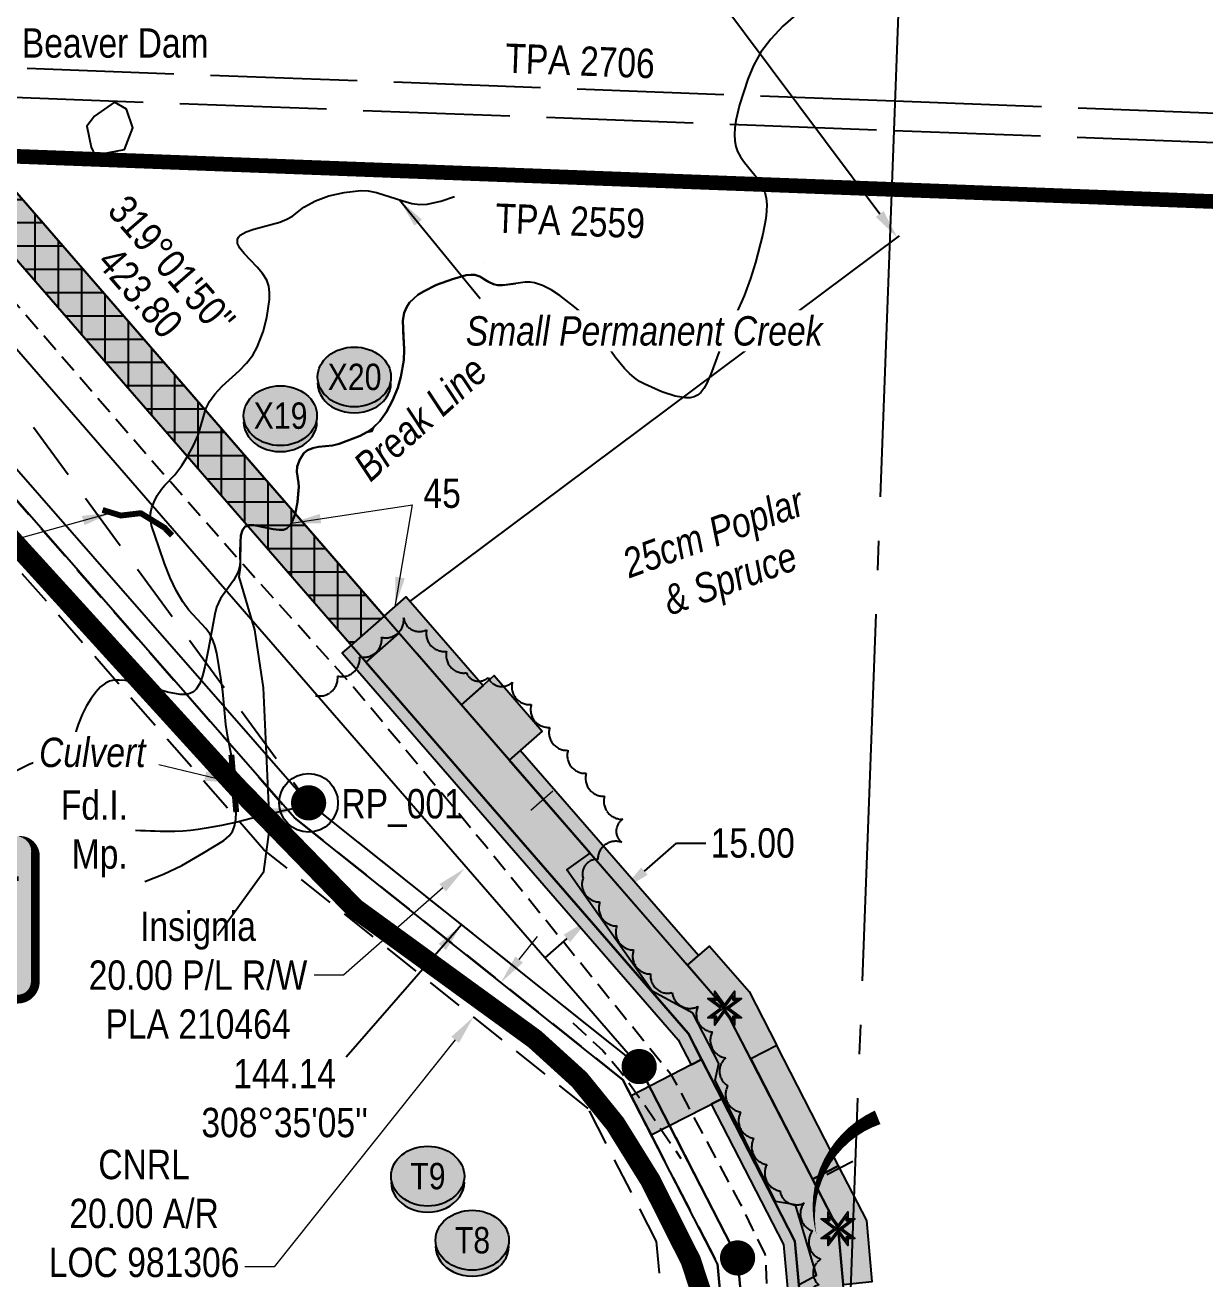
# Model space of a CAD drawing. Extents: x 333963 to 343562, y 6155611 to 6162191.
# Drawn here: x 334653.7 to 335055.8, y 6158577.8 to 6159005 of the extents above; entities that cross this region are included whole.
import ezdxf
from ezdxf.enums import TextEntityAlignment as Align

# ---------------------------------------------------------------- set-up
doc = ezdxf.new("R2010")
doc.units = 0
doc.header["$LTSCALE"] = 5
doc.header["$PDSIZE"] = 0.5
for name, pattern in [('0', [1, 1, 0]), ('CENTERLINEX3', [5, 2.5, -1, 0.5, -1]), ('foc-ACCESSROAD', [3.75, 2.5, -1.25]), ('foc-MONUMENT-BDYS', [6, 4, -2]), ('foc-QUARTERLINE', [33, 25, -3, 2, -3]), ('foc-TOPO', [1, 0.2, -0.8]), ('foc-UNSURVEYED', [12.5, 10, -2.5]), ('UG_PIPE', [1.875, 1.25, -0.625])]:
    doc.linetypes.add(name, pattern=pattern)
doc.layers.get('Defpoints').update_dxf_attribs({"color": 9})
for name, color, linetype in [('35', 37, 'Continuous'), ('AS-PIPE-UG', 44, 'UG_PIPE'), ('AS-ROADS', 254, 'Continuous'), ('C-AR', 13, 'foc-ACCESSROAD'), ('DETAIL-T', 7, 'Continuous'), ('F-RW', 190, 'Continuous'), ('Field_Culvert', 7, 'Continuous'), ('Field_Wetlands', 7, 'Continuous'), ('Field_Wildlife_Point', 7, 'Continuous'), ('L-BD', 7, 'Continuous'), ('L-BD1', 253, 'Continuous'), ('L-MON', 1, 'Continuous'), ('L-MON-PLAN', 7, 'foc-MONUMENT-BDYS'), ('L-MON-T', 1, 'Continuous'), ('L-QSEC', 8, 'foc-QUARTERLINE'), ('L-USEC', 7, 'foc-UNSURVEYED'), ('P-CROSSINGS', 250, 'Continuous'), ('P-PROPOSED', 10, 'Continuous'), ('P-PROPOSED-H', 21, 'Continuous'), ('P-TEMP-BLUE', 146, 'Continuous'), ('P-TEMP-BLUE-BORE-H', 131, 'Continuous'), ('P-TEMP-NO CUT-H', 104, 'Continuous'), ('P-TEMP-NO CUT-T', 143, 'Continuous'), ('P-TXT', 4, 'Continuous'), ('P-WORKAREA', 113, 'Continuous'), ('P-WORKAREA-H', 111, 'Continuous'), ('T-BUSH', 110, '0'), ('T-BUSH-T', 110, 'Continuous'), ('T-CREEK', 160, 'Continuous'), ('T-GENERAL', 48, 'foc-TOPO'), ('T-SLOPE', 48, 'Continuous'), ('T-WATER-T', 170, 'Continuous'), ('WETLAND', 143, 'Continuous')]:
    doc.layers.add(name, color=color, linetype=linetype)
for name, color, linetype, lineweight in [('AS-GENERAL', 48, 'Continuous', 18), ('C-AR-T', 13, 'Continuous', 9), ('F-RW-T', 190, 'Continuous', 9), ('T-TEXT', 48, 'Continuous', 18), ('T-TIE-T', 201, 'Continuous', 18)]:
    doc.layers.add(name, color=color, linetype=linetype, lineweight=lineweight)
doc.layers.add('AS-TRAPPER BOUNDARY', color=7, linetype='CENTERLINEX3', true_color=0xb85c00, transparency=0.6)
doc.layers.add('P-EXISTINGCUT', color=125, linetype='Continuous', plot=False)
doc.layers.add('P-TEMP-BLUE-H', color=7, linetype='Continuous', true_color=0x99e6ff)
doc.styles.add('80', font='ARIALN.TTF', dxfattribs={"height": 10})
doc.styles.add('80CG', font='ARIALN.TTF', dxfattribs={"height": 10})
doc.styles.add('80L', font='ARIALN.TTF', dxfattribs={"height": 10})
doc.styles.add('80LS', font='ARIALNI.TTF', dxfattribs={"height": 10})
doc.styles.add('BOLD', font='ARIALNB.TTF')
doc.styles.add('Crossing', font='ARIALN.TTF', dxfattribs={"height": 10})
doc.styles.add('foc-LtypeFont', font='ARIALN.TTF', dxfattribs={"height": 7.35})
doc.linetypes.add('foc-TOPO-flowdirection-NOLINE', pattern='A,0,[">",foc-LtypeFont,S=0.3,R=0,X=0,Y=-0.945],-20,[">",foc-LtypeFont,S=0.3,R=0,X=0,Y=-0.945],0', length=20)
doc.dimstyles.new('Compass 5 000', dxfattribs={"dimscale": 5, "dimtxt": 9, "dimasz": 2, "dimexe": 0.2, "dimexo": 0.0625, "dimgap": 0.5, "dimtad": 0, "dimtih": 1, "dimtoh": 1, "dimzin": 0, "dimdsep": 46, "dimtxsty": '80CG', "dimcen": 0.1, "dimse1": 1, "dimse2": 1, "dimclrd": 256, "dimclrt": 256, "dimaunit": 1, "dimadec": 4, "dimazin": 0, "dimtfac": 0.06, "dimtofl": 0, "dimtmove": 0, "dimatfit": 1, "dimfxl": 0.2, "dimtolj": 1, "dimtzin": 0, "dimlwd": -1, "dimarcsym": 0})

# ---------------------------------------------------------------- blocks, each defined once
blk = doc.blocks.new('fdia')
at = {"color": 255, "const_width": 1}
blk.add_lwpolyline([(-0.5, 0, 1), (0.5, 0, 1)], format="xyb", close=True, dxfattribs=at)
blk = doc.blocks.new('Fdiaa')
blk.add_blockref('fdia', (0, 0))
blk = doc.blocks.new('fdib')
at = {"color": 1, "const_width": 1.6}
blk.add_lwpolyline([(-0.4, 0, 1), (0.4, 0, 1)], format="xyb", close=True, dxfattribs=at)
at = {"color": 1}
blk.add_circle((0, 0), 0.8, dxfattribs=at)
blk = doc.blocks.new('Fdibb')
blk.add_blockref('fdib', (0, 0))
blk = doc.blocks.new('fdicc')
for name in ['Fdibb', 'Fdiaa']:
    blk.add_blockref(name, (0, 0))
blk = doc.blocks.new('FDI')
blk.add_blockref('fdicc', (0, 0))
blk = doc.blocks.new('*D50')
at = {"layer": 'Defpoints', "color": 0, "transparency": 16777216}
for p in [(334818.52, 6158730.84), (334827.14, 6158721.06), (334812.15, 6158707.86)]:
    blk.add_point(p, dxfattribs=at)
at = {"layer": 'F-RW-T', "transparency": 16777216}
for p, q in [((334826.03, 6158737.45), (334833.53, 6158744.06)), ((334796.03, 6158711.03), (334762.18, 6158681.21)), ((334762.18, 6158681.21), (334752.18, 6158681.21))]:
    blk.add_line(p, q, dxfattribs=at)
for points in [[(334824.93, 6158738.7), (334827.13, 6158736.2), (334818.52, 6158730.84)], [(334794.93, 6158712.28), (334797.13, 6158709.78), (334803.53, 6158717.64)]]:
    blk.add_solid(points, dxfattribs=at)
at = {"layer": 'F-RW-T', "transparency": 16777216, "insert": (334712.65, 6158681.21), "char_height": 10, "attachment_point": 5, "style": '80CG'}
blk.add_mtext('\\A1;Insignia\\P20.00 P/L R/W\\PPLA 210464', dxfattribs=at)
blk = doc.blocks.new('*D61')
at = {"layer": 'C-AR-T', "transparency": 16777216}
for p, q in [((334822.1, 6158686.58), (334828.34, 6158694.39)), ((334800.28, 6158659.22), (334738.59, 6158581.9)), ((334738.59, 6158581.9), (334728.59, 6158581.9))]:
    blk.add_line(p, q, dxfattribs=at)
for points in [[(334820.8, 6158687.62), (334823.41, 6158685.54), (334815.87, 6158678.76)], [(334798.97, 6158660.26), (334801.58, 6158658.18), (334806.51, 6158667.04)]]:
    blk.add_solid(points, dxfattribs=at)
at = {"layer": 'Defpoints', "color": 0, "transparency": 16777216}
for p in [(334815.87, 6158678.76), (334820.56, 6158675.01), (334811.21, 6158663.29)]:
    blk.add_point(p, dxfattribs=at)
at = {"layer": 'C-AR-T', "transparency": 16777216, "insert": (334694.28, 6158581.9), "char_height": 10, "attachment_point": 5, "style": '80CG'}
blk.add_mtext('\\A1;CNRL\\P20.00 A/R\\PLOC 981306\\P(Expired)\\P(As-Built)', dxfattribs=at)
blk = doc.blocks.new('*D86')
at = {"layer": 'Defpoints', "color": 0, "transparency": 16777216}
for p in [(334754.71, 6159195.47), (334568.61, 6159056.54), (334764.82, 6158793.71)]:
    blk.add_point(p, dxfattribs=at)
at = {"layer": 'P-TEMP-NO CUT-T', "color": 0, "lineweight": -2, "transparency": 16777216}
for p, q in [((334588.65, 6159071.5), (334755.51, 6159196.07)), ((334784.86, 6158808.66), (334951.73, 6158933.24))]:
    blk.add_line(p, q, dxfattribs=at)
at = {"layer": 'P-TEMP-NO CUT-T', "transparency": 16777216}
for p, q in [((334760.7, 6159187.46), (334803.42, 6159130.23)), ((334944.94, 6158940.65), (334871.31, 6159039.29))]:
    blk.add_line(p, q, dxfattribs=at)
for points in [[(334762.03, 6159188.45), (334759.36, 6159186.46), (334754.71, 6159195.47)], [(334946.28, 6158941.65), (334943.61, 6158939.65), (334950.93, 6158932.64)]]:
    blk.add_solid(points, dxfattribs=at)
at = {"layer": 'P-TEMP-NO CUT-T', "transparency": 16777216, "insert": (334837.36, 6159084.76), "char_height": 10, "attachment_point": 5, "rotation": 306.7422, "style": 'BOLD', "bg_fill": 3, "box_fill_scale": 1.1, "bg_fill_color": 256, "bg_fill_true_color": 13158600, "bg_fill_transparency": 0}
blk.add_mtext('\\A1;{\\H1.4x;NO CUT ZONE}', dxfattribs=at)
blk = doc.blocks.new('TEMP')
h = blk.add_hatch(color=255)
h.dxf.hatch_style = 1
h.paths.add_polyline_path([(0, 0.251), (-0.666, 1.152), (-0.666, 0.666), (-1.152, 0.666), (-0.251, 0), (-1.152, -0.666), (-0.666, -0.666), (-0.666, -1.152), (0, -0.251), (0.666, -1.152), (0.666, -0.666), (1.152, -0.666), (0.251, 0), (1.152, 0.666), (0.666, 0.666), (0.666, 1.152)])
h.paths.add_polyline_path([(0.566, 0.849), (0.566, 0.566), (0.849, 0.566), (0.083, 0), (0.849, -0.566), (0.566, -0.566), (0.566, -0.849), (0, -0.083), (-0.566, -0.849), (-0.566, -0.566), (-0.849, -0.566), (-0.083, 0), (-0.849, 0.566), (-0.566, 0.566), (-0.566, 0.849), (0, 0.083)], flags=16)
h = blk.add_hatch(color=1)
h.dxf.hatch_style = 1
h.paths.add_polyline_path([(0, 0.083), (-0.566, 0.849), (-0.566, 0.566), (-0.849, 0.566), (-0.083, 0), (-0.849, -0.566), (-0.566, -0.566), (-0.566, -0.849), (0, -0.083), (0.566, -0.849), (0.566, -0.566), (0.849, -0.566), (0.083, 0), (0.849, 0.566), (0.566, 0.566), (0.566, 0.849)])
at = {"color": 1}
for p, q in [((-0.083, 0), (0.083, 0)), ((0, 0.083), (0, -0.083))]:
    blk.add_line(p, q, dxfattribs=at)
at = {"color": 255, "flags": 128}
blk.add_lwpolyline([(-0.251, 0), (-1.152, 0.666), (-0.666, 0.666), (-0.666, 1.152), (0, 0.251), (0.666, 1.152), (0.666, 0.666), (1.152, 0.666), (0.251, 0), (1.152, -0.666), (0.666, -0.666), (0.666, -1.152), (0, -0.251), (-0.666, -1.152), (-0.666, -0.666), (-1.152, -0.666)], close=True, dxfattribs=at)
at = {"color": 1, "flags": 128}
blk.add_lwpolyline([(-0.083, 0), (-0.849, 0.566), (-0.566, 0.566), (-0.566, 0.849), (0, 0.083), (0.566, 0.849), (0.566, 0.566), (0.849, 0.566), (0.083, 0), (0.849, -0.566), (0.566, -0.566), (0.566, -0.849), (0, -0.083), (-0.566, -0.849), (-0.566, -0.566), (-0.849, -0.566)], close=True, dxfattribs=at)
blk = doc.blocks.new('xing2')
h = blk.add_hatch(color=50)
h.dxf.hatch_style = 1
edge = h.paths.add_edge_path()
edge.add_ellipse((0, 0), major_axis=(-12.5, 0), ratio=0.816297, start_angle=0, end_angle=360)
h = blk.add_hatch(color=250)
h.dxf.hatch_style = 1
edge = h.paths.add_edge_path()
edge.add_ellipse((0, -2.05), major_axis=(-12.5, 0), ratio=0.816297, start_angle=0, end_angle=180)
edge.add_line((12.5, -2.05), (12.5, 0))
edge.add_ellipse((0, 0), major_axis=(-12.5, 0), ratio=0.816297, start_angle=0, end_angle=180, ccw=False)
edge.add_line((-12.5, 0), (-12.5, -2.05))
at = {"color": 250}
blk.add_ellipse((0, 0), major_axis=(-12.5, 0), ratio=0.816297, dxfattribs=at)
blk.add_ellipse((0, -2.05), major_axis=(-12.5, 0), ratio=0.816297, start_param=0, end_param=3.141593, dxfattribs=at)
at = {"color": 250, "style": 'Crossing'}
blk.add_attdef('CROSSING', text='', height=9, dxfattribs=at).set_placement((0.09, 0.02), align=Align.MIDDLE_CENTER)
at = {"color": 250, "style": 'Crossing', "flags": 1}
for tag, p in [('OWNER', (0.09, -12.49)), ('DESCRIPTION', (0.09, -25.77)), ('LOCATION', (0.09, -39.3)), ('DWG_REF', (0.09, -52.84))]:
    blk.add_attdef(tag, text='', height=9, dxfattribs=at).set_placement(p, align=Align.MIDDLE_CENTER)
blk = doc.blocks.new('Well_proximity')
h = blk.add_hatch(color=191)
h.dxf.hatch_style = 1
edge = h.paths.add_edge_path()
edge.add_ellipse((0, 0), major_axis=(-12.5, 0), ratio=0.816297, start_angle=0, end_angle=360)
h = blk.add_hatch(color=250)
h.dxf.hatch_style = 1
edge = h.paths.add_edge_path()
edge.add_ellipse((0, -2.05), major_axis=(-12.5, 0), ratio=0.816297, start_angle=0, end_angle=180)
edge.add_line((12.5, -2.05), (12.5, 0))
edge.add_ellipse((0, 0), major_axis=(-12.5, 0), ratio=0.816297, start_angle=0, end_angle=180, ccw=False)
edge.add_line((-12.5, 0), (-12.5, -2.05))
at = {"color": 250}
blk.add_ellipse((0, 0), major_axis=(-12.5, 0), ratio=0.816297, dxfattribs=at)
blk.add_ellipse((0, -2.05), major_axis=(-12.5, 0), ratio=0.816297, start_param=0, end_param=3.141593, dxfattribs=at)
at = {"color": 250, "style": '80L'}
blk.add_attdef('CROSSING', text='', height=9, dxfattribs=at).set_placement((0.09, 0.02), align=Align.MIDDLE_CENTER)
blk = doc.blocks.new('*U90')
h = blk.add_hatch(color=254)
edge = h.paths.add_edge_path()
edge.add_line((-36.5, -28.5), (36.5, -28.5))
edge.add_arc((36.5, -22.5), 6, 270, 360)
edge.add_line((42.5, -22.5), (42.5, 21))
edge.add_arc((36.5, 21), 6, 0, 90)
edge.add_line((36.5, 27), (-36.5, 27))
edge.add_arc((-36.5, 21), 6, 90, 180)
edge.add_line((-42.5, 21), (-42.5, -22.5))
edge.add_arc((-36.5, -22.5), 6, 180, 270)
at = {"color": 1, "flags": 128}
blk.add_lwpolyline([(-36.5, -28.5, 3, 3, 0), (36.5, -28.5, 3, 3, 0.414214), (42.5, -22.5, 3, 3, 0), (42.5, 21, 3, 0, 0.414214), (36.5, 27, 0, 0, 0), (-36.5, 27, 0, 0, 0.414214), (-42.5, 21, 0, 0, 0), (-42.5, -22.5, 0, 3, 0.414214)], format="xyseb", close=True, dxfattribs=at)
blk.add_lwpolyline([(-42.19, -18.53, 0, 10, 0), (0, 0, 5, 5, 0)], format="xyseb", dxfattribs=at)
at = {"color": 1, "style": '80'}
blk.add_attdef('ENTER_TEXT_001', (-36.33, -5), '', height=10, dxfattribs=at)
blk = doc.blocks.new('*D96')
at = {"layer": 'Defpoints', "color": 0, "transparency": 16777216}
for p in [(334857.22, 6158710.18), (334860.33, 6158706.59), (334849, 6158696.75)]:
    blk.add_point(p, dxfattribs=at)
at = {"layer": 'P-TXT', "transparency": 16777216}
for p, q in [((334864.77, 6158716.74), (334875.74, 6158726.26)), ((334875.74, 6158726.26), (334885.74, 6158726.26)), ((334838.33, 6158693.78), (334830.78, 6158687.23))]:
    blk.add_line(p, q, dxfattribs=at)
for points in [[(334863.68, 6158718), (334865.86, 6158715.48), (334857.22, 6158710.18)], [(334837.24, 6158695.04), (334839.43, 6158692.52), (334845.88, 6158700.34)]]:
    blk.add_solid(points, dxfattribs=at)
at = {"layer": 'P-TXT', "transparency": 16777216, "insert": (334901.67, 6158726.26), "char_height": 10, "attachment_point": 5, "style": '80CG'}
blk.add_mtext('\\A1;15.00', dxfattribs=at)

msp = doc.modelspace()

# ---------------------------------------------------------------- hatches: boundary and pattern name
at = {"layer": 'P-PROPOSED-H'}
h = msp.add_hatch(color=256, dxfattribs=at)
h.dxf.hatch_style = 1
h.paths.add_polyline_path([(334325.624, 6159871.633), (334306.486, 6159871.633), (334349.528, 6159817.342), (334343.035, 6159761.142), (334445.586, 6159631.779), (334464.13, 6159560.192), (334477.582, 6159144.91), (334543.287, 6159056.484), (334602.612, 6158980.513), (334879.63, 6158661.471), (334916.069, 6158590.589), (334924.31, 6158500.382), (334931.7, 6158489.399), (335023.763, 6158442.224), (335002.334, 6158400.404), (334979.105, 6158412.307), (334849.518, 6158422.713), (334825.962, 6157865.02), (334827.45, 6157836.905), (334826.222, 6157808.707), (334810.568, 6157794.359), (334802.819, 6157617.006), (334796.478, 6157481.833), (334809.564, 6157460.954), (334844.443, 6157446.035), (334936.395, 6157406.75), (334933.024, 6156678.912), (335227.411, 6156588.482), (335734.475, 6156568.783), (335731.002, 6156479.281), (335850.391, 6156405.013), (336194.383, 6156220.051), (336263.176, 6156188.614), (336281.397, 6156180.287), (336307.845, 6156190.145), (336326.46, 6156181.639), (336352.622, 6156169.821), (336273.369, 6155994.416), (336300.702, 6155982.066), (336386.132, 6156171.14), (336332.664, 6156195.293), (336308.428, 6156206.367), (336281.981, 6156196.509), (336201.056, 6156233.49), (335857.948, 6156417.978), (335746.326, 6156487.411), (335750.042, 6156583.187), (335229.946, 6156603.392), (334948.073, 6156689.978), (334951.413, 6157411.206), (334816.374, 6157468.914), (334806.612, 6157484.49), (334812.807, 6157616.553), (334820.363, 6157789.774), (334841.243, 6157808.912), (334842.465, 6157836.975), (334840.976, 6157865.1), (334863.844, 6158406.517), (334974.925, 6158397.597), (335008.841, 6158380.218), (335043.949, 6158448.732), (334941.983, 6158500.982), (334938.896, 6158505.569), (334930.738, 6158594.854), (334892.107, 6158670.001), (334614.192, 6158990.051), (334555.218, 6159065.573), (334492.419, 6159150.085), (334479.065, 6159562.341), (334459.308, 6159638.61), (334358.646, 6159765.591), (334365.139, 6159821.791)])
at = {"layer": 'P-TEMP-BLUE-BORE-H'}
h = msp.add_hatch(color=256, dxfattribs=at)
h.dxf.hatch_style = 1
h.paths.add_polyline_path([(334564.672, 6159053.465), (334614.192, 6158990.051), (334776.078, 6158803.622), (334764.824, 6158793.709), (334602.612, 6158980.513), (334552.852, 6159044.235)])
at = {"layer": 'P-TEMP-BLUE-H'}
h = msp.add_hatch(color=256, dxfattribs=at)
h.dxf.hatch_style = 1
h.paths.add_polyline_path([(334802.3, 6158773.425), (334776.078, 6158803.622), (334783.581, 6158810.231), (334809.802, 6158780.033)])
h = msp.add_hatch(color=256, dxfattribs=at)
h.dxf.hatch_style = 1
h.paths.add_polyline_path([(334818.688, 6158754.551), (334802.3, 6158773.425), (334813.554, 6158783.338), (334829.942, 6158764.465)])
h = msp.add_hatch(color=256, dxfattribs=at)
h.dxf.hatch_style = 1
h.paths.add_polyline_path([(334822.44, 6158757.856), (334818.688, 6158754.551), (334879.392, 6158684.644), (334883.167, 6158687.922)])
h = msp.add_hatch(color=256, dxfattribs=at)
h.dxf.hatch_style = 1
h.paths.add_polyline_path([(334892.107, 6158670.001), (334879.392, 6158684.644), (334886.941, 6158691.199), (334900.447, 6158675.646), (334909.865, 6158657.325), (334900.974, 6158652.754)])
h = msp.add_hatch(color=256, dxfattribs=at)
h.dxf.hatch_style = 1
h.paths.add_polyline_path([(334909.865, 6158657.325), (334900.974, 6158652.754), (334922.04, 6158611.774), (334930.932, 6158616.345)])
h = msp.add_hatch(color=256, dxfattribs=at)
h.dxf.hatch_style = 1
h.paths.add_polyline_path([(334932.469, 6158575.908), (334942.426, 6158576.818), (334940.518, 6158597.698), (334930.932, 6158616.345), (334922.04, 6158611.774), (334930.738, 6158594.854)])
at = {"layer": 'P-TEMP-NO CUT-H', "ltscale": 2}
h = msp.add_hatch(dxfattribs=at)
h.set_pattern_fill('ANSI37', color=256, scale=2.498829, angle=45)
h.set_pattern_definition([(90, (65.851, 1213.123), (-7.933780753, 1e-15), []), (180, (65.851, 1213.123), (-1e-15, -7.933780753), [])])
h.paths.add_polyline_path([(334564.672, 6159053.465), (334614.192, 6158990.051), (334776.078, 6158803.622), (334764.824, 6158793.709), (334602.612, 6158980.513), (334552.852, 6159044.235)])
at = {"layer": 'P-WORKAREA-H'}
h = msp.add_hatch(color=256, dxfattribs=at)
h.dxf.hatch_style = 1
h.paths.add_polyline_path([(334884.25, 6158652.484), (334879.63, 6158661.471), (334764.824, 6158793.709), (334761.823, 6158791.065), (334876.261, 6158659.277), (334880.693, 6158650.655)])
h = msp.add_hatch(color=256, dxfattribs=at)
h.dxf.hatch_style = 1
h.paths.add_polyline_path([(334884.25, 6158652.484), (334860.242, 6158640.142), (334867.099, 6158626.804), (334891.107, 6158639.146)])
h = msp.add_hatch(color=256, dxfattribs=at)
h.dxf.hatch_style = 1
h.paths.add_polyline_path([(334887.55, 6158637.317), (334912.157, 6158589.451), (334920.421, 6158498.999), (334928.958, 6158486.311), (335021.939, 6158438.665), (335023.763, 6158442.224), (334931.7, 6158489.399), (334924.31, 6158500.382), (334916.069, 6158590.589), (334891.107, 6158639.146)])

# ---------------------------------------------------------------- linework, layer by layer
at = {"layer": '35', "color": 3}
msp.add_circle((334750.335, 6158739.998), 9.998, dxfattribs=at)
at = {"layer": 'AS-GENERAL', "linetype": 'Continuous', "const_width": 2, "flags": 128}
msp.add_lwpolyline([(334724.023, 6158756.353), (334725.672, 6158736.808)], dxfattribs=at)
at = {"layer": 'AS-PIPE-UG', "flags": 128}
for points in [[(334990.513, 6158450.798), (334956.886, 6158467.267), (334942.917, 6158474.104), (334932.119, 6158479.806), (334924.163, 6158484.366), (334919.438, 6158494.454), (334915.566, 6158504.066), (334913.112, 6158513.141), (334913.029, 6158513.461), (334911.439, 6158522.574), (334908.902, 6158546.833), (334906.992, 6158568.679), (334906.532, 6158575.947), (334906.288, 6158581.847), (334905.956, 6158586.16), (334901.509, 6158595.169), (334897.64, 6158603.169), (334874.224, 6158646.904), (334810.821, 6158725.069), (334763.925, 6158781.464), (334728.106, 6158821.08), (334696.627, 6158856.897), (334646.928, 6158914.322), (334601.673, 6158965.464), (334601.67, 6158965.459), (334559.764, 6159019.414), (334559.751, 6159019.418), (334545.797, 6159036.758), (334545.749, 6159036.803), (334524.542, 6159064.154), (334482.805, 6159119.999), (334476.529, 6159128.357), (334471.192, 6159135.163), (334467.867, 6159144.564), (334466.428, 6159162.952), (334464.684, 6159215.768), (334462.162, 6159278.362), (334460.158, 6159354.676), (334458.369, 6159410.664), (334456.209, 6159472.964), (334456.215, 6159472.971), (334453.295, 6159531.87), (334452.23, 6159546.187), (334451.579, 6159556.328), (334450.285, 6159566.443), (334445.624, 6159592.235), (334443.453, 6159601.656), (334440.571, 6159612.114), (334437.196, 6159623.892), (334435.398, 6159628.666), (334431.665, 6159633.86), (334419.106, 6159647.964), (334364.005, 6159716.231), (334330.667, 6159758.915), (334270.598, 6159833.8)], [(334840.326, 6158665.031), (334850.558, 6158655.594), (334856.76, 6158648.38), (334864.828, 6158637.083), (334877.164, 6158618.846)]]:
    msp.add_lwpolyline(points, dxfattribs=at)
at = {"layer": 'AS-ROADS', "const_width": 6.999, "flags": 128}
msp.add_lwpolyline([(334437.09, 6159245.989), (334440.384, 6159135.434), (334484.246, 6159068.688), (334498.877, 6159051.8), (334524.198, 6159021.832), (334570.617, 6158956.867), (334632.118, 6158848.41), (334725.406, 6158745.879), (334766.059, 6158704.071), (334827.453, 6158659.428), (334842.627, 6158645.626), (334854.819, 6158630.599), (334866.782, 6158611.35), (334880.549, 6158584.006), (334883.869, 6158573.917), (334886.57, 6158549.625), (334890.098, 6158491.235), (334897.298, 6158475.271), (334905.397, 6158462.904), (334998.689, 6158415.717), (335026.433, 6158401.286), (335065.417, 6158381.934)], dxfattribs=at)
at = {"layer": 'AS-TRAPPER BOUNDARY', "const_width": 5, "flags": 128}
msp.add_lwpolyline([(334023.614, 6158983.983), (334123.523, 6158980.211), (334949.008, 6158949.046), (335754.39, 6158918.639), (335854.299, 6158914.867)], dxfattribs=at)
at = {"layer": 'C-AR'}
msp.add_lwpolyline([(334634.453, 6158861.736), (334745.481, 6158734.917), (334857.443, 6158645.586), (334889.663, 6158582.91), (334896.74, 6158505.453), (334926.162, 6158461.904), (334878.403, 6158486.377), (334868.889, 6158590.52), (334845.575, 6158635.869), (334735.08, 6158724.03), (334621.876, 6158853.334), (334584.293, 6158929.415), (334536.381, 6158994.82), (334509.74, 6159031.184), (334430.817, 6159137.49), (334417.347, 6159553.493), (334402.622, 6159610.396), (334251.996, 6159800.357), (334195.483, 6159871.633)], dxfattribs=at)
at = {"layer": 'DETAIL-T', "flags": 128}
msp.add_lwpolyline([(334944.241, 6158632.824, 4.999, 0, 0.3680674), (334923.404, 6158592.721, 0, 0, 0)], format="xyseb", dxfattribs=at)
at = {"layer": 'F-RW'}
for points in [[(335289.47, 6158203.11), (335305.978, 6158214.387), (335311.763, 6158218.339), (335274.559, 6158276.762), (335266.72, 6158283.824), (335237.728, 6158310.115), (334917.99, 6158473.956), (334904.863, 6158493.466), (334896.509, 6158584.901), (334862.981, 6158650.121), (334587.173, 6158967.796), (334527.441, 6159044.241), (334457.799, 6159138.01), (334444.23, 6159557.266), (334427.289, 6159622.671), (334287.505, 6159799.014), (334229.933, 6159871.633)], [(334255.444, 6159871.633), (334445.586, 6159631.779), (334464.13, 6159560.192), (334477.582, 6159144.91), (334543.287, 6159056.484), (334602.612, 6158980.513), (334879.63, 6158661.471), (334916.069, 6158590.589), (334924.31, 6158500.382), (334931.7, 6158489.399), (335248.795, 6158326.913), (335289.744, 6158289.983), (335339.584, 6158213.128), (335323.088, 6158201.858)], [(334603.28, 6158940.639), (334640.321, 6158865.658), (334750.335, 6158739.998), (334862.981, 6158650.121), (334896.509, 6158584.901), (334906.088, 6158480.055), (335237.728, 6158310.115), (335274.559, 6158276.762), (335311.948, 6158218.015), (335323.275, 6158201.531), (335373.885, 6158127.928), (335633.801, 6157749.98), (335634.115, 6157748.879), (335641.808, 6157751.077), (335655.541, 6157702.999), (335647.798, 6157700.788), (335660.294, 6157657.072), (335664.423, 6157642.647), (335702.001, 6157511.169), (335728.713, 6157417.723), (335731.995, 6157406.249), (335715.232, 6156974.784)], [(335690.013, 6156505.904), (335724.957, 6157405.389), (335701.164, 6157488.68), (335657.727, 6157640.74), (335653.607, 6157655.163), (335641.118, 6157698.879), (335627.384, 6157746.956), (335365.163, 6158128.257), (335317.495, 6158197.583), (335306.162, 6158214.063), (335269.161, 6158272.208), (335233.715, 6158304.308), (334899.469, 6158475.583), (334889.663, 6158582.91), (334857.443, 6158645.586), (334745.481, 6158734.917), (334634.453, 6158861.736), (334597.151, 6158937.248)]]:
    msp.add_lwpolyline(points, dxfattribs=at)
at = {"layer": 'Field_Culvert'}
msp.add_point((334725.588, 6158747.705), dxfattribs=at)
at = {"layer": 'Field_Wetlands'}
msp.add_lwpolyline([(334810.136, 6158924.128), (334810.134, 6158924.13)], dxfattribs=at)
at = {"layer": 'Field_Wildlife_Point'}
msp.add_point((334696.468, 6158838.729), dxfattribs=at)
at = {"layer": 'L-BD1', "flags": 128}
msp.add_lwpolyline([(334935.822, 6158617.767), (334926.93, 6158613.196)], dxfattribs=at)
at = {"layer": 'L-MON-PLAN', "flags": 128}
msp.add_lwpolyline([(334229.927, 6159871.633), (334427.289, 6159622.671), (334444.216, 6159557.326), (334457.799, 6159138.01), (334527.441, 6159044.241), (334750.335, 6158739.998), (334862.981, 6158650.121), (334896.509, 6158584.901), (334906.088, 6158480.055), (335237.728, 6158310.115)], dxfattribs=at)
at = {"layer": 'L-QSEC'}
for p, q in [((334978.564, 6159732.909), (334949.766, 6158969.145)), ((334949.767, 6158969.145), (334918.888, 6158145.123))]:
    msp.add_line(p, q, dxfattribs=at)
at = {"layer": 'L-USEC'}
for p, q in [((334154.819, 6159009.226), (334950.146, 6158979.199)), ((334144.383, 6158999.552), (334949.767, 6158969.145)), ((334143.621, 6158979.453), (334949.008, 6158949.046)), ((334949.008, 6158949.046), (335048.917, 6158945.274))]:
    msp.add_line(p, q, dxfattribs=at)
at = {"layer": 'L-USEC', "flags": 128}
for points in [[(334950.146, 6158979.195), (335352.838, 6158963.991), (335755.528, 6158948.789)], [(334949.767, 6158969.144), (335352.458, 6158953.94), (335755.149, 6158938.738)], [(334949.008, 6158949.045), (335351.699, 6158933.841), (335754.39, 6158918.639)]]:
    msp.add_lwpolyline(points, dxfattribs=at)
at = {"layer": 'P-TEMP-BLUE', "flags": 128}
for points in [[(334818.688, 6158754.551), (334802.3, 6158773.425), (334813.554, 6158783.338), (334829.942, 6158764.465)], [(334822.44, 6158757.856), (334818.688, 6158754.551), (334879.392, 6158684.644), (334883.167, 6158687.922)], [(334892.107, 6158670.001), (334879.392, 6158684.644), (334886.941, 6158691.199), (334900.447, 6158675.646), (334909.865, 6158657.325), (334900.974, 6158652.754)], [(334909.865, 6158657.325), (334900.974, 6158652.754), (334922.04, 6158611.774), (334930.932, 6158616.345)], [(334932.469, 6158575.908), (334942.426, 6158576.818), (334940.518, 6158597.698), (334930.932, 6158616.345), (334922.04, 6158611.774), (334930.738, 6158594.854)]]:
    msp.add_lwpolyline(points, close=True, dxfattribs=at)
at = {"layer": 'P-TEMP-BLUE-BORE-H', "flags": 128}
msp.add_lwpolyline([(334564.672, 6159053.465), (334614.192, 6158990.051), (334776.078, 6158803.622), (334764.824, 6158793.709), (334602.612, 6158980.513), (334552.852, 6159044.235)], close=True, dxfattribs=at)
at = {"layer": 'P-WORKAREA', "flags": 128}
for points in [[(334884.25, 6158652.484), (334860.242, 6158640.142), (334867.099, 6158626.804), (334891.107, 6158639.146)], [(334887.55, 6158637.317), (334912.157, 6158589.451), (334920.421, 6158498.999), (334928.958, 6158486.311), (335021.939, 6158438.665), (335023.763, 6158442.224), (334931.7, 6158489.399), (334924.31, 6158500.382), (334916.069, 6158590.589), (334891.107, 6158639.146)]]:
    msp.add_lwpolyline(points, close=True, dxfattribs=at)
at = {"layer": 'T-BUSH', "flags": 128}
msp.add_lwpolyline([(334752.707, 6158776.579, 0.5205671), (334760.212, 6158783.186, 0.5205671), (334767.716, 6158789.792, 0.5205671), (334775.221, 6158796.398, 0.5205671), (334782.725, 6158803.005, 0.5205671), (334790.548, 6158798.991, 0.5205671), (334797.322, 6158791.637, 0.5205671), (334804.096, 6158784.283, 0.5205671), (334811.476, 6158782.663, 0.5205671), (334819.749, 6158781.114, 0.5205671), (334826.215, 6158773.503, 0.5205671), (334832.478, 6158765.71, 0.5205671), (334838.711, 6158757.892, 0.5205671), (334844.944, 6158750.075, 0.5205671), (334851.177, 6158742.258, 0.5205671), (334857.411, 6158734.441, 0.5205671), (334857.017, 6158726.537, 0.5205671), (334848.885, 6158720.721, 0.5205671), (334843.841, 6158714.379, 0.5205671), (334849.592, 6158706.2, 0.5205671), (334855.343, 6158698.022, 0.5205671), (334861.093, 6158689.843, 0.5205671), (334866.844, 6158681.665, 0.5205671), (334874.225, 6158675.326, 0.5205671), (334883.027, 6158670.586, 0.5205671), (334887.908, 6158661.917, 0.5205671), (334892.512, 6158653.042, 0.5205671), (334893.139, 6158643.559, 0.5205671), (334897.591, 6158634.607, 0.5205671), (334902.043, 6158625.655, 0.5205671), (334906.495, 6158616.703, 0.5205671), (334910.947, 6158607.75, 0.5205671), (334919.209, 6158603.661, 0.5205671), (334922.06, 6158594.078, 0.5205671), (334924.911, 6158584.495, 0.5205671), (334924.174, 6158575.746, 0.5205671), (334921.302, 6158567.808, 0.5205671), (334922.164, 6158557.848, 0.5205671), (334923.027, 6158547.887, 0.5205671), (334923.889, 6158537.926, 0.5205671), (334924.751, 6158527.965, 0.5205671), (334925.91, 6158518.038, 0.5205671), (334929.977, 6158509.109, 0.5205671), (334935.832, 6158501.005, 0.5205671), (334942.276, 6158493.417, 0.5205671), (334949.538, 6158486.544, 0.5205671), (334957.654, 6158480.84, 0.5205671), (334964.859, 6158483.141, 0.5205671), (334970.829, 6158491.16, 0.5205671), (334979.25, 6158490.164, 0.5205671), (334987.657, 6158484.753, 0.5205671), (334991.711, 6158477.33, 0.5205671), (334987.701, 6158468.171, 0.5205671), (334992.804, 6158462.263, 0.5205671), (335001.881, 6158458.071, 0.5205671), (335010.958, 6158453.88, 0.5205671), (335019.757, 6158449.143, 0.5205671), (335028.478, 6158444.254, 0.5205671), (335037.199, 6158439.364, 0.5205671), (335045.92, 6158434.475, 0.5205671), (335054.641, 6158429.586, 0.5205671), (335061.767, 6158432.137, 0.5205671), (335067.718, 6158440.171, 0.5205671), (335073.668, 6158448.205, 0.5205671), (335082.488, 6158447.385, 0.5205671), (335091.537, 6158443.134, 0.5205671), (335100.586, 6158438.883, 0.5205671), (335109.635, 6158434.631, 0.5205671), (335118.684, 6158430.38, 0.5205671), (335127.733, 6158426.129, 0.5205671), (335131.585, 6158419.055, 0.5205671), (335127.194, 6158410.073, 0.5205671), (335122.804, 6158401.091, 0.5205671), (335119.228, 6158393.776, 0.5205671)], format="xyb", dxfattribs=at)
at = {"layer": 'T-CREEK', "flags": 128}
msp.add_lwpolyline([(334694.5, 6158713.226), (334700.907, 6158715.731), (334707.095, 6158718.672), (334714.52, 6158722.958), (334721.463, 6158727.182), (334723.21, 6158728.704), (334724.395, 6158730.28), (334725.137, 6158732.058), (334725.586, 6158734.281), (334725.841, 6158741.804), (334725.786, 6158745.489), (334725.34, 6158749.594), (334722.839, 6158762.428), (334722.168, 6158766.679), (334721.054, 6158777.937), (334720.433, 6158782.563), (334719.082, 6158791.054), (334718.414, 6158793.623), (334717.587, 6158795.818), (334716.644, 6158797.557), (334715.347, 6158799.358), (334709.563, 6158805.65), (334707.449, 6158808.452), (334705.214, 6158812.368), (334703.139, 6158816.715), (334701.204, 6158821.531), (334699.368, 6158826.919), (334696.793, 6158834.462), (334696.413, 6158836.736), (334696.468, 6158838.729), (334696.901, 6158840.608), (334697.674, 6158842.622), (334698.778, 6158844.75), (334700.187, 6158846.936), (334701.296, 6158848.277), (334704.727, 6158851.78), (334707.093, 6158854.904), (334709.234, 6158858.24), (334711.111, 6158861.725), (334712.691, 6158865.299), (334715.299, 6158874.221), (334716.586, 6158876.727), (334718.421, 6158879.244), (334720.924, 6158881.938), (334726.745, 6158887.368), (334729.129, 6158889.809), (334731.312, 6158892.569), (334732.833, 6158895.28), (334734.842, 6158900.478), (334736.122, 6158905.408), (334736.96, 6158911.487), (334736.992, 6158913.924), (334736.773, 6158916.076), (334736.072, 6158918.13), (334734.622, 6158920.406), (334732.77, 6158922.589), (334728.416, 6158927.147), (334726.943, 6158928.993), (334726.127, 6158930.618), (334726.07, 6158931.971), (334726.402, 6158932.717), (334727.002, 6158933.397), (334729.045, 6158934.6), (334731.695, 6158935.508), (334740.517, 6158937.905), (334742.95, 6158938.874), (334744.815, 6158939.948), (334748.717, 6158943.032), (334752.637, 6158945.199), (334757.238, 6158946.876), (334762.456, 6158948.038), (334768.13, 6158948.649), (334770.643, 6158948.564), (334773.462, 6158948.033), (334782.433, 6158945.092), (334785.476, 6158944.289), (334788.216, 6158943.923), (334790.692, 6158944.017), (334795.358, 6158944.988), (334800, 6158946.634)], dxfattribs=at)
at = {"layer": 'T-CREEK', "linetype": 'foc-TOPO-flowdirection-NOLINE', "flags": 128}
msp.add_lwpolyline([(334694.5, 6158713.226), (334700.907, 6158715.731), (334707.095, 6158718.672), (334714.52, 6158722.958), (334721.463, 6158727.182), (334723.21, 6158728.704), (334724.395, 6158730.28), (334725.137, 6158732.058), (334725.586, 6158734.281), (334725.841, 6158741.804), (334725.786, 6158745.489), (334725.34, 6158749.594), (334722.839, 6158762.428), (334722.168, 6158766.679), (334721.054, 6158777.937), (334720.433, 6158782.563), (334719.082, 6158791.054), (334718.414, 6158793.623), (334717.587, 6158795.818), (334716.644, 6158797.557), (334715.347, 6158799.358), (334709.563, 6158805.65), (334707.449, 6158808.452), (334705.214, 6158812.368), (334703.139, 6158816.715), (334701.204, 6158821.531), (334699.368, 6158826.919), (334696.793, 6158834.462), (334696.413, 6158836.736), (334696.468, 6158838.729), (334696.901, 6158840.608), (334697.674, 6158842.622), (334698.778, 6158844.75), (334700.187, 6158846.936), (334701.296, 6158848.277), (334704.727, 6158851.78), (334707.093, 6158854.904), (334709.234, 6158858.24), (334711.111, 6158861.725), (334712.691, 6158865.299), (334715.299, 6158874.221), (334716.586, 6158876.727), (334718.421, 6158879.244), (334720.924, 6158881.938), (334726.745, 6158887.368), (334729.129, 6158889.809), (334731.312, 6158892.569), (334732.833, 6158895.28), (334734.842, 6158900.478), (334736.122, 6158905.408), (334736.96, 6158911.487), (334736.992, 6158913.924), (334736.773, 6158916.076), (334736.072, 6158918.13), (334734.622, 6158920.406), (334732.77, 6158922.589), (334728.416, 6158927.147), (334726.943, 6158928.993), (334726.127, 6158930.618), (334726.07, 6158931.971), (334726.402, 6158932.717), (334727.002, 6158933.397), (334729.045, 6158934.6), (334731.695, 6158935.508), (334740.517, 6158937.905), (334742.95, 6158938.874), (334744.815, 6158939.948), (334748.717, 6158943.032), (334752.637, 6158945.199), (334757.238, 6158946.876), (334762.456, 6158948.038), (334768.13, 6158948.649), (334770.643, 6158948.564), (334773.462, 6158948.033), (334782.433, 6158945.092), (334785.476, 6158944.289), (334788.216, 6158943.923), (334790.692, 6158944.017), (334795.358, 6158944.988), (334800, 6158946.634)], dxfattribs=at)
at = {"layer": 'T-GENERAL', "linetype": 'Continuous', "const_width": 2, "flags": 128}
msp.add_lwpolyline([(334680.115, 6158839.798), (334686.35, 6158837.894), (334693.1, 6158838.696), (334693.251, 6158838.635), (334701.335, 6158833.674), (334703.794, 6158831.099)], dxfattribs=at)
at = {"layer": 'T-SLOPE', "flags": 128}
msp.add_lwpolyline([(334719.367, 6158694.885), (334735.131, 6158716.621), (334737.073, 6158731.734), (334734.911, 6158779.222), (334731.965, 6158798.95), (334726.689, 6158817.026), (334727.152, 6158820.231), (334727.043, 6158825.525), (334727.079, 6158828.863), (334727.26, 6158831.078), (334727.805, 6158832.967), (334728.758, 6158834.164), (334729.187, 6158834.334), (334729.958, 6158834.639), (334730.258, 6158834.642), (334731.7, 6158834.656), (334738.305, 6158833.251), (334740.344, 6158832.984), (334741.808, 6158833.078), (334742.882, 6158833.52), (334743.733, 6158834.29), (334743.745, 6158834.306), (334744.489, 6158835.349), (334745.71, 6158838.329), (334746.533, 6158842.436), (334746.762, 6158845.277), (334746.951, 6158847.626), (334746.867, 6158849.082), (334746.274, 6158852.77), (334746.395, 6158854.666), (334747.311, 6158857.031), (334748.712, 6158859.146), (334749.989, 6158860.188), (334751.767, 6158860.893), (334751.955, 6158860.929), (334753.681, 6158861.263), (334758.499, 6158861.822), (334760.707, 6158862.37), (334767.9, 6158865.106), (334770.181, 6158866.301), (334772.015, 6158866.675), (334772.52, 6158868.051), (334774.586, 6158870.087), (334776.89, 6158873.252), (334778.967, 6158877.076), (334780.754, 6158881.444), (334781.782, 6158885.199), (334782.75, 6158890.838), (334782.955, 6158894.428), (334782.56, 6158900.677), (334782.504, 6158901.563), (334782.496, 6158904.315), (334782.887, 6158906.972), (334783.754, 6158909.071), (334784.742, 6158910.447), (334786.024, 6158911.78), (334787.594, 6158913.065), (334789.447, 6158914.296), (334793.971, 6158916.575), (334799.357, 6158918.494), (334804.038, 6158919.788), (334805.635, 6158919.97), (334807.026, 6158919.89), (334808.65, 6158919.332), (334810.997, 6158917.913), (334811.866, 6158917.387), (334813.287, 6158916.758), (334814.747, 6158916.458), (334816.413, 6158916.401), (334817.28, 6158916.519), (334820.93, 6158917.015)], dxfattribs=at)
at = {"layer": 'WETLAND'}
for points in [[(334916.244, 6159008.456), (334911.971, 6159004.651), (334907.822, 6159000.27), (334904.478, 6158995.846), (334901.879, 6158991.3), (334899.999, 6158986.586), (334897.181, 6158977.837), (334895.891, 6158972.517), (334895.539, 6158970.028), (334895.419, 6158967.742), (334895.529, 6158965.632), (334895.871, 6158963.684), (334896.468, 6158961.985), (334897.453, 6158960.192), (334898.915, 6158958.164), (334903.882, 6158952.045), (334905.109, 6158950.002), (334905.847, 6158948.095), (334906.257, 6158946.098), (334906.444, 6158943.943), (334906.412, 6158941.613), (334906.159, 6158939.073), (334905.119, 6158933.75), (334902.567, 6158924.185), (334900.944, 6158918.716), (334898.731, 6158912.797), (334895.953, 6158906.405), (334891.447, 6158896.874), (334890.181, 6158893.824), (334887.436, 6158886.098), (334885.965, 6158882.807), (334884.975, 6158881.155), (334883.939, 6158879.873), (334882.838, 6158878.935), (334881.661, 6158878.334), (334880.372, 6158878.029), (334878.872, 6158877.96), (334875.225, 6158878.528), (334870.751, 6158880.015), (334864.867, 6158882.613), (334863.079, 6158883.584), (334861.342, 6158884.795), (334859.641, 6158886.257), (334857.944, 6158887.994), (334854.842, 6158891.853), (334849.16, 6158900.074), (334846.684, 6158903.375), (334843.885, 6158906.505), (334841.088, 6158908.918), (334835.886, 6158912.839), (334832.936, 6158914.819), (334830.048, 6158916.336), (334827.352, 6158917.254), (334825.835, 6158917.47), (334824.078, 6158917.442), (334816.822, 6158916.457)], [(334816.822, 6158916.457), (334816.413, 6158916.401), (334814.747, 6158916.458), (334813.287, 6158916.758), (334811.866, 6158917.387), (334808.65, 6158919.332), (334807.026, 6158919.89), (334805.635, 6158919.97), (334804.038, 6158919.788), (334799.357, 6158918.494), (334793.971, 6158916.575), (334789.447, 6158914.296), (334787.594, 6158913.065), (334786.024, 6158911.78), (334784.742, 6158910.447), (334783.754, 6158909.071), (334782.887, 6158906.972), (334782.496, 6158904.315), (334782.504, 6158901.563), (334782.955, 6158894.428), (334782.75, 6158890.838), (334781.782, 6158885.199), (334780.754, 6158881.444), (334778.967, 6158877.076), (334776.89, 6158873.252), (334774.586, 6158870.087), (334772.085, 6158867.622), (334770.207, 6158866.315), (334767.9, 6158865.106), (334760.707, 6158862.37), (334758.499, 6158861.822), (334753.681, 6158861.263), (334751.767, 6158860.893), (334749.989, 6158860.188), (334748.712, 6158859.146), (334747.311, 6158857.031), (334746.395, 6158854.666), (334746.274, 6158852.77), (334746.867, 6158849.082), (334746.951, 6158847.626), (334746.533, 6158842.436), (334745.71, 6158838.329), (334744.489, 6158835.349), (334743.733, 6158834.29), (334742.882, 6158833.52), (334741.808, 6158833.078), (334740.344, 6158832.984), (334738.305, 6158833.251), (334731.7, 6158834.656), (334729.958, 6158834.639), (334728.758, 6158834.164), (334727.805, 6158832.967), (334727.26, 6158831.078), (334727.079, 6158828.863), (334727.005, 6158822.158), (334726.766, 6158820.287), (334726.345, 6158818.77), (334724.786, 6158815.805), (334720.323, 6158809.58), (334718.942, 6158806.683), (334718.334, 6158804.332), (334717.55, 6158799.94), (334716.264, 6158792.636), (334715.01, 6158786.346), (334714.235, 6158783.282), (334713.248, 6158780.658), (334712.077, 6158778.756), (334711.097, 6158777.861), (334709.857, 6158777.265), (334708.348, 6158776.963), (334706.545, 6158776.95), (334702.208, 6158777.708), (334692.105, 6158780.707), (334687.894, 6158781.644), (334685.793, 6158781.851), (334683.987, 6158781.783), (334682.442, 6158781.439), (334681.143, 6158780.815), (334679.43, 6158779.48), (334677.777, 6158777.735), (334676.186, 6158775.582), (334674.662, 6158773.027), (334673.205, 6158770.071), (334671.825, 6158766.73), (334669.328, 6158758.98), (334668.959, 6158757.021), (334668.657, 6158756.254), (334668.048, 6158755.702), (334667.081, 6158755.412), (334666.19, 6158755.394)], [(334666.19, 6158755.394), (334662.139, 6158755.311), (334658.89, 6158754.452), (334655.376, 6158753.124), (334644.255, 6158747.693)]]:
    msp.add_lwpolyline(points, dxfattribs=at)
msp.add_lwpolyline([(334676.241, 6158963.43), (334677.51, 6158960.762), (334687.622, 6158962.603), (334690.447, 6158969.979), (334688.333, 6158976.396), (334684.193, 6158978.775), (334677.417, 6158974.049), (334674.725, 6158970.56), (334676.241, 6158963.43)], close=True, dxfattribs=at)

# ---------------------------------------------------------------- block references
at = {"layer": 'DETAIL-T', "color": 5}
ref = msp.add_blockref('*U90', (334614.713, 6158701.593), dxfattribs=dict(at, xscale=0.99980306, yscale=0.99980306, zscale=0.99980306))
ref.add_attrib('ENTER_TEXT_001', '6158740.00 N.', (334577.425, 6158713.364), dxfattribs={"layer": '0', "color": 1, "height": 9.99803, "style": '80'})
ref.add_attrib('ENTER_TEXT_002', '334750.34 E.', (334580.896, 6158696.659), dxfattribs={"layer": '0', "color": 1, "height": 9.99803, "style": '80'})
ref.add_attrib('ENTER_TEXT_003', 'Elev.= 851.87', (334579.341, 6158679.955), dxfattribs={"layer": '0', "color": 1, "height": 9.99803, "style": '80'})
at = {"layer": 'L-MON'}
for name, p, xscale, yscale, zscale in [('FDI', (334750.335, 6158739.998), 5.000000000000072, 5.000000000000072, 5.000000000000072), ('TEMP', (334892.107, 6158670.001), 4.999015300000048, 4.999015300000048, 5.000000000000051), ('FDI', (334862.981, 6158650.121), 4.999015300000072, 4.999015300000072, 4.999015300000072), ('TEMP', (334930.738, 6158594.854), 4.999015300000048, 4.999015300000048, 5.000000000000051), ('FDI', (334896.509, 6158584.901), 5.000000000000077, 5.000000000000077, 5.000000000000077)]:
    msp.add_blockref(name, p, dxfattribs=dict(at, xscale=xscale, yscale=yscale, zscale=zscale))
at = {"layer": 'P-CROSSINGS', "xscale": 0.999422471163973, "yscale": 0.999422471163973, "zscale": 0.999422471163973}
for p, values in [((334790.911, 6158612.784), {'CROSSING': 'T9'}), ((334806.093, 6158590.934), {'CROSSING': 'T8'})]:
    msp.add_blockref('Well_proximity', p, dxfattribs=at).add_auto_attribs(values)

# ---------------------------------------------------------------- texts
at = {"layer": '35', "color": 3, "style": '80'}
msp.add_attdef('RP_001', (334761.516, 6158734.686), 'RP', height=9.998, dxfattribs=at)
at = {"layer": 'AS-TRAPPER BOUNDARY', "char_height": 10, "attachment_point": 1, "rotation": 357.83796, "style": '80L'}
for s, insert in [('TPA 2706', (334817.572, 6158998.793)), ('TPA 2559', (334814.222, 6158944.28))]:
    msp.add_mtext_dynamic_manual_height_columns(s, width=50.56071, gutter_width=49.99, heights=[0], dxfattribs=dict(at, insert=insert))
at = {"layer": 'L-BD', "insert": (334742.178, 6158652.716), "char_height": 9.99803, "width": 51.54529, "attachment_point": 2, "style": '80L'}
msp.add_mtext("144.14\\P308°35'05''\\P ", dxfattribs=at)
at = {"layer": 'L-MON-T', "insert": (334664.83, 6158744.231), "char_height": 9.99794, "attachment_point": 1, "style": '80L'}
msp.add_mtext_dynamic_manual_height_columns('\\pi1.06158;Fd.I. \\P\\pi4.77841;Mp.', width=22.03951, gutter_width=49.99, heights=[0], dxfattribs=at)

# ---------------------------------------------------------------- dimensions: what is measured, and where the dimension line sits
at = {"layer": 'C-AR-T'}
dim = msp.add_linear_dim(base=(334815.866, 6158678.759), p1=(334811.206, 6158663.292), p2=(334820.559, 6158675.015), angle=51.41464, text='CNRL\\P20.00 A/R\\PLOC 981306\\P(Expired)\\P(As-Built)', dimstyle='Compass 5 000', dxfattribs=at)
dim.commit()
dim.dimension.update_dxf_attribs({"geometry": '*D61', "text_midpoint": (334694.284, 6158581.901), "dimtype": 161})
at = {"layer": 'F-RW-T'}
dim = msp.add_linear_dim(base=(334818.523, 6158730.843), p1=(334812.148, 6158707.859), p2=(334827.138, 6158721.063), angle=41.3754, text='Insignia\\P20.00 P/L R/W\\PPLA 210464', dimstyle='Compass 5 000', dxfattribs=at)
dim.commit()
dim.dimension.update_dxf_attribs({"geometry": '*D50', "text_midpoint": (334712.646, 6158681.214), "dimtype": 161})
at = {"layer": 'P-TXT'}
dim = msp.add_linear_dim(base=(334857.218, 6158710.181), p1=(334849.002, 6158696.75), p2=(334860.335, 6158706.591), angle=40.9694, text='15.00', dimstyle='Compass 5 000', dxfattribs=at)
dim.commit()
dim.dimension.update_dxf_attribs({"geometry": '*D96', "text_midpoint": (334901.674, 6158726.261), "dimtype": 161})

# ---------------------------------------------------------------- leaders
at = {"layer": 'L-BD'}
msp.add_leader([(334802.48, 6158698.393), (334763.101, 6158653.363)], dimstyle='Compass 5 000', dxfattribs=at)
at = {"layer": 'L-MON-T', "path_type": 1}
msp.add_leader([(334746.975, 6158738.346), (334704.758, 6158730.262), (334691.384, 6158730.535)], dimstyle='Compass 5 000', override={"dimgap": 0.5, "dimtad": 0}, dxfattribs=at)

# ---------------------------------------------------------------- next in the draw order: dimensions: what is measured, and where the dimension line sits
at = {"layer": 'P-TEMP-NO CUT-T'}
dim = msp.add_linear_dim(base=(334754.714, 6159195.471), p1=(334764.824, 6158793.709), p2=(334568.612, 6159056.542), angle=126.74225, text='{\\H1.4x;NO CUT ZONE}', dimstyle='Compass 5 000', override={"dimtxt": 2, "dimexo": 5, "dimtih": 0, "dimdec": 1, "dimtxsty": 'BOLD', "dimse1": 0, "dimse2": 0, "dimtfill": 1, "dimtfillclr": 256}, dxfattribs=at)
dim.commit()
dim.dimension.update_dxf_attribs({"geometry": '*D86', "text_midpoint": (334837.362, 6159084.76), "dimtype": 161})

# ---------------------------------------------------------------- next in the draw order: linework, layer by layer
at = {"layer": 'P-EXISTINGCUT', "flags": 128}
msp.add_lwpolyline([(334921.123, 6158535.267), (334920.377, 6158544.858), (334917.506, 6158575.889), (334923.374, 6158579.031), (334916.236, 6158603.024), (334909.423, 6158604.113), (334888.833, 6158645.517), (334890.125, 6158651.172), (334881.207, 6158668.363), (334867.391, 6158675.767), (334838.305, 6158717.132), (334846.248, 6158722.813), (334787.273, 6158790.729), (334781.09, 6158797.85), (334769.833, 6158787.939), (334879.597, 6158661.535), (334916.069, 6158590.589)], close=True, dxfattribs=at)
at = {"layer": 'P-PROPOSED', "flags": 128}
for points in [[(334306.486, 6159871.633), (334349.528, 6159817.342), (334343.035, 6159761.142), (334445.586, 6159631.779), (334464.13, 6159560.192), (334477.582, 6159144.91), (334543.287, 6159056.484), (334602.612, 6158980.513), (334879.63, 6158661.471), (334916.069, 6158590.589), (334924.31, 6158500.382), (334931.7, 6158489.399), (335023.763, 6158442.224), (335002.334, 6158400.404), (334979.105, 6158412.307), (334849.518, 6158422.713), (334825.962, 6157865.02)], [(334840.976, 6157865.1), (334863.844, 6158406.517), (334974.925, 6158397.597), (335008.841, 6158380.218), (335043.949, 6158448.732), (334941.983, 6158500.982), (334938.896, 6158505.569), (334930.738, 6158594.854), (334892.107, 6158670.001), (334614.192, 6158990.051), (334555.218, 6159065.573), (334492.419, 6159150.085), (334479.065, 6159562.341), (334459.308, 6159638.61), (334358.646, 6159765.591), (334365.139, 6159821.791), (334325.624, 6159871.633)]]:
    msp.add_lwpolyline(points, dxfattribs=at)
at = {"layer": 'P-TEMP-BLUE', "flags": 128}
msp.add_lwpolyline([(334776.078, 6158803.622), (334783.581, 6158810.231), (334809.802, 6158780.033), (334802.3, 6158773.425)], close=True, dxfattribs=at)
at = {"layer": 'P-WORKAREA', "flags": 128}
msp.add_lwpolyline([(334884.25, 6158652.484), (334879.63, 6158661.471), (334764.824, 6158793.709), (334761.823, 6158791.065), (334876.261, 6158659.277), (334880.693, 6158650.655)], close=True, dxfattribs=at)

# ---------------------------------------------------------------- next in the draw order: block references
at = {"layer": 'P-CROSSINGS', "xscale": 0.99980306, "yscale": 0.99980306, "zscale": 0.99980306}
for p, values in [((334765.912, 6158885.125), {'CROSSING': 'X20'}), ((334740.696, 6158871.927), {'CROSSING': 'X19'})]:
    msp.add_blockref('xing2', p, dxfattribs=at).add_auto_attribs(values)

# ---------------------------------------------------------------- next in the draw order: texts
at = {"layer": 'L-BD1', "style": '80L'}
for s, height, p in [("319°01'50''", 9.99803, (334703.764, 6158923.309)), ('423.80', 9.998, (334693.007, 6158913.968))]:
    msp.add_text(s, height=height, rotation=310.9694, dxfattribs=at).set_placement(p, align=Align.MIDDLE)
at = {"layer": 'T-BUSH-T', "insert": (334886.488, 6158836.875), "char_height": 9.99803, "width": 112.11168, "attachment_point": 2, "rotation": 20, "style": '80LS'}
msp.add_mtext('25cm Poplar \\P& Spruce', dxfattribs=at)
at = {"layer": 'T-TEXT', "insert": (334652.614, 6159003.938), "char_height": 9.998, "attachment_point": 1, "style": '80L'}
msp.add_mtext_dynamic_manual_height_columns('Beaver Dam', width=63.01392, gutter_width=49.99, heights=[0], dxfattribs=at)
at = {"layer": 'T-TEXT', "insert": (334764.701, 6158856.431), "char_height": 9.99803, "attachment_point": 1, "rotation": 42.05666, "style": '80L'}
msp.add_mtext_dynamic_manual_height_columns('{\\fArial Narrow|b0|i1|c0|p34;Break Line}', width=54.57083, gutter_width=49.99, heights=[0], dxfattribs=at)
at = {"layer": 'T-TIE-T', "insert": (334789.471, 6158850.519), "char_height": 9.998, "attachment_point": 1, "style": '80L'}
msp.add_mtext_dynamic_manual_height_columns('45', width=9.99803, gutter_width=49.99, heights=[0], dxfattribs=at)

# ---------------------------------------------------------------- next in the draw order: leaders
at = {"layer": 'T-TEXT'}
msp.add_leader([(334683.17, 6158838.865), (334612.893, 6158819.266)], dimstyle='Compass 5 000', dxfattribs=at)
at = {"layer": 'T-TIE-T'}
for points in [[(334744.489, 6158835.349), (334785.739, 6158841.561)], [(334779.829, 6158806.926), (334785.739, 6158841.561)]]:
    msp.add_leader(points, dimstyle='Compass 5 000', dxfattribs=at)
at = {"layer": 'T-WATER-T'}
msp.add_leader([(334781.344, 6158945.449), (334808.814, 6158911.828)], dimstyle='Compass 5 000', dxfattribs=at)

# ---------------------------------------------------------------- next in the draw order: texts
at = {"layer": 'T-TEXT', "insert": (334658.504, 6158762.19), "char_height": 9.99803, "attachment_point": 1, "style": '80L', "bg_fill": 3, "box_fill_scale": 1.2, "bg_fill_color": 256, "bg_fill_transparency": 0}
msp.add_mtext_dynamic_manual_height_columns('{\\fArial Narrow|b0|i1|c0|p34;Culvert}', width=36.81853, gutter_width=49.99, heights=[0], dxfattribs=at)
at = {"layer": 'T-WATER-T', "insert": (334803.63, 6158905.823), "char_height": 9.99803, "attachment_point": 1, "style": '80L', "bg_fill": 3, "box_fill_scale": 1.2, "bg_fill_color": 256, "bg_fill_transparency": 0}
msp.add_mtext_dynamic_manual_height_columns('\\pi0.25622;{\\fArial Narrow|b0|i1|c0|p34;Small Permanent Creek}', width=121.89372, gutter_width=49.99, heights=[0], dxfattribs=at)

# ---------------------------------------------------------------- next in the draw order: leaders
at = {"layer": 'T-TEXT'}
msp.add_leader([(334724.832, 6158746.76), (334699.334, 6158752.942)], dimstyle='Compass 5 000', dxfattribs=at)

doc.saveas('drawing.dxf')
